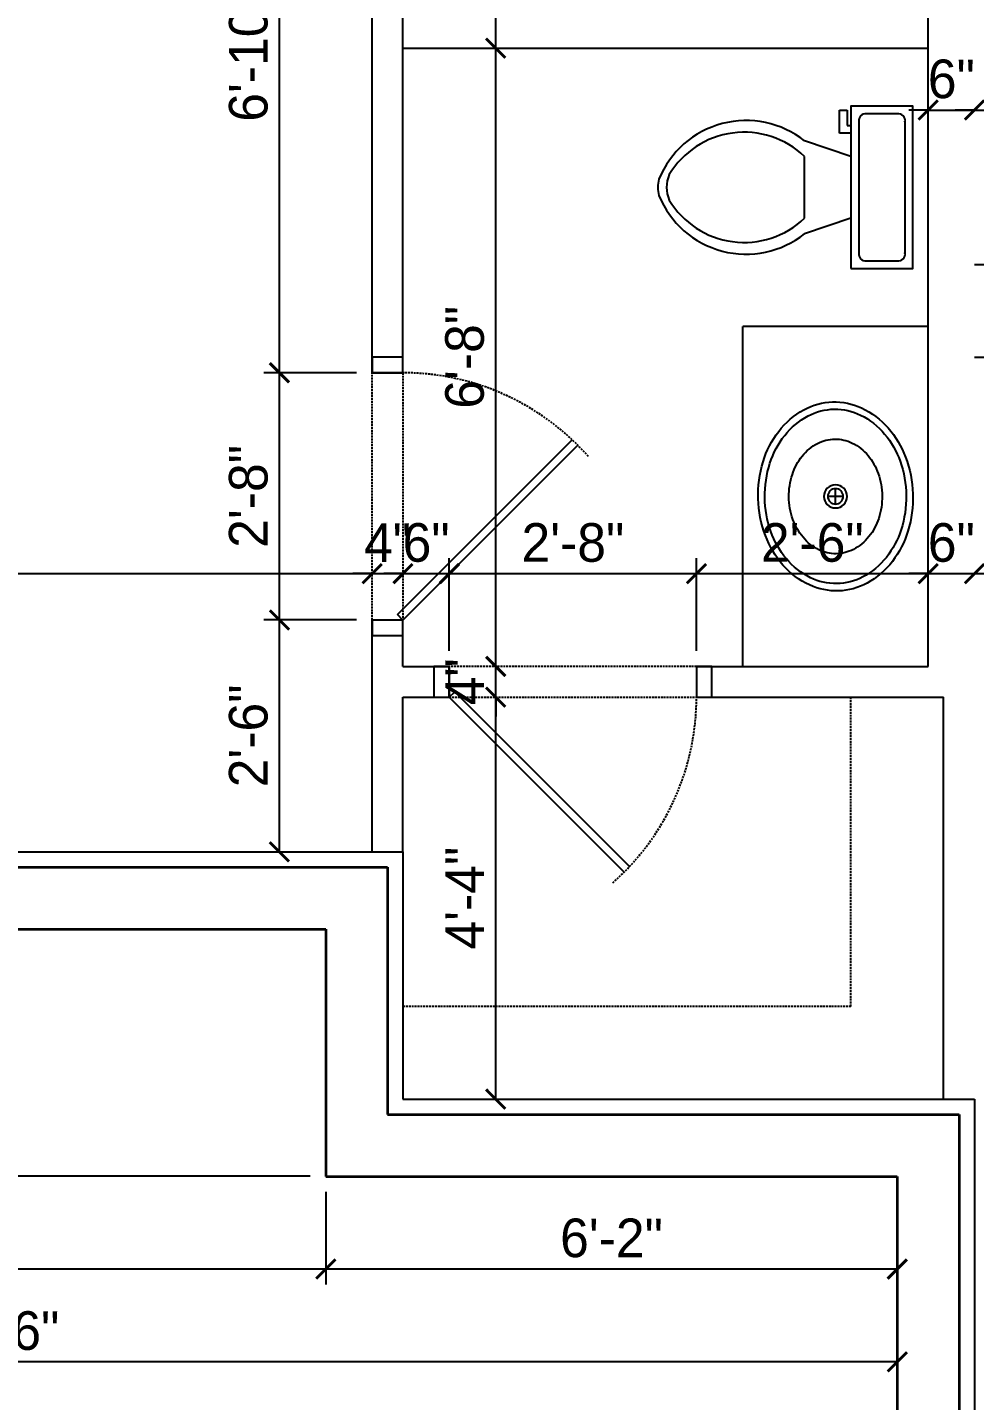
# Model space of a CAD drawing. Header units: inches. Extents: x 0 to 22102, y -19958 to 0.
# Drawn here: x 9845.8 to 9968.4, y -10112.2 to -9934.5 of the extents above; entities that cross this region are included whole.
import ezdxf

# ---------------------------------------------------------------- set-up
doc = ezdxf.new("R2010")
doc.units = ezdxf.units.IN
doc.header["$MEASUREMENT"] = 0
doc.linetypes.add('HIDDEN', pattern=[0.375, 0.25, -0.125])
for name, color, linetype in [('CABINETS', 2, 'Continuous'), ('DIM-EXT', 5, 'Continuous'), ('DIM-INT', 5, 'Continuous'), ('DOOR-INT', 2, 'Continuous'), ('HEADER-INT', 5, 'HIDDEN'), ('PLUMBING', 1, 'Continuous'), ('ROOF', 3, 'Continuous'), ('SHELVES', 1, 'HIDDEN'), ('WALL-INT', 4, 'Continuous')]:
    doc.layers.add(name, color=color, linetype=linetype)
doc.layers.add('WALL-EXT', color=6, linetype='Continuous', lineweight=35)
doc.dimstyles.new('Ideal', dxfattribs={"dimscale": 0, "dimtxt": 5, "dimasz": 2.5, "dimexe": 2, "dimexo": 2, "dimgap": 1.5, "dimtad": 1, "dimdec": 4, "dimzin": 0, "dimdsep": 46, "dimlunit": 4, "dimtxsty": 'Standard', "dimblk": 'ARCHTICK', "dimcen": 2, "dimclrt": 1, "dimazin": 0, "dimtfac": 0.75, "dimtdec": 4, "dimtix": 1, "dimtofl": 0, "dimtmove": 2, "dimatfit": 3, "dimldrblk": 'OPEN30', "dimfxl": 1, "dimtolj": 1, "dimtzin": 0, "dimarcsym": 0})

# ---------------------------------------------------------------- blocks, each defined once
blk = doc.blocks.new('Toilet - top')
for p, q in [((9.5, -8), (9.5, -4)), ((-10, -10.5), (-8, -10.5)), ((-10, -11.5), (-10, -10.5)), ((-8, -10.5), (-8, -10)), ((-7, -10), (-7, -11.5)), ((-4, -10), (-6, -16)), ((4, -10), (6, -16)), ((-7, -11.5), (-10, -11.5)), ((4, -16), (-4, -16))]:
    blk.add_line(p, q)
blk.add_lwpolyline([(10.5, -10), (10.5, -2), (-10.5, -2), (-10.5, -10)], close=True)
for points in [[(8.5, -3), (-8.5, -3)], [(-9.5, -4), (-9.5, -8)], [(-8.5, -9), (8.5, -9)]]:
    blk.add_lwpolyline(points)
for centre, radius, start, end in [((-8.62, -3.88), 0.884, 81.8699, 188.1301), ((8.62, -3.88), 0.884, 351.8699, 98.1301), ((-8.62, -8.12), 0.884, 171.8699, 278.1301), ((8.62, -8.12), 0.884, 261.8699, 8.1301), ((3.52, -23.58), 12.17, 141.4691, 247.9714), ((4.2, -23.82), 11.33, 136.3677, 238.9468), ((-3.52, -23.58), 12.17, 292.0284, 38.5307), ((-4.2, -23.82), 11.33, 301.053, 43.6321), ((0, -29.88), 4, 245.7318, 294.2682), ((0, -31), 4, 254.8605, 285.1395)]:
    blk.add_arc(centre, radius, start, end)
blk = doc.blocks.new('Sink - Oval top')
for p, q in [((-1, 0), (1, 0)), ((0, 1), (0, -1))]:
    blk.add_line(p, q)
at = {"linetype": 'Continuous'}
for points in [[(-12.23, 0.39, 0.117634), (-11.46, -3.36, 0.104469), (-8.88, -6.8, 0.090016), (-5.08, -9.07, 0.08192), (-0.32, -10.02, 0.08192), (4.49, -9.38, 0.090016), (8.42, -7.36, 0.104469), (11.22, -4.09, 0.117634), (12.23, -0.39, 0.117634), (11.46, 3.36, 0.104469), (8.88, 6.8, 0.090016), (5.08, 9.07, 0.08192), (0.32, 10.02, 0.08192), (-4.49, 9.38, 0.090016), (-8.42, 7.36, 0.104469), (-11.22, 4.09, 0.117634)], [(-11.29, 0.16, 0.118622), (-10.52, -3.25, 0.104678), (-8.07, -6.36, 0.089562), (-4.54, -8.37, 0.081185), (-0.13, -9.15, 0.081185), (4.3, -8.49, 0.089562), (7.89, -6.58, 0.104678), (10.42, -3.55, 0.118622), (11.29, -0.16, 0.118622), (10.52, 3.25, 0.104678), (8.07, 6.36, 0.089562), (4.54, 8.37, 0.081185), (0.13, 9.15, 0.081185), (-4.3, 8.49, 0.089562), (-7.89, 6.58, 0.104678), (-10.42, 3.55, 0.118622)], [(-7.42, 0.08, 0.118283), (-6.91, -2.17, 0.104607), (-5.29, -4.21, 0.089718), (-2.97, -5.53, 0.081436), (-0.07, -6.04, 0.081436), (2.84, -5.59, 0.089718), (5.2, -4.33, 0.104607), (6.86, -2.32, 0.118283), (7.42, -0.08, 0.118283), (6.91, 2.17, 0.104607), (5.29, 4.21, 0.089718), (2.97, 5.53, 0.081436), (0.07, 6.04, 0.081436), (-2.84, 5.59, 0.089718), (-5.2, 4.33, 0.104607), (-6.86, 2.32, 0.118283)]]:
    blk.add_lwpolyline(points, format="xyb", close=True, dxfattribs=at)
for radius in [1.5, 1]:
    blk.add_circle((0, 0), radius)
blk = doc.blocks.new('B-DE32R')
for p, q in [((33.29, 1.29), (10.68, 23.91)), ((34, 2), (11.37, 24.63)), ((34, 2), (33.29, 1.29))]:
    blk.add_line(p, q)
for points in [[(2, -2), (2, 2), (0, 2), (0, -2)], [(36, -2), (36, 2), (34, 2), (34, -2)]]:
    blk.add_lwpolyline(points, close=True)
at = {"linetype": 'HIDDEN'}
blk.add_arc((34, 2), 32, 131.4167, 180, dxfattribs=at)
blk = doc.blocks.new('_ArchTick')
at = {"color": 0, "linetype": 'ByBlock', "lineweight": 100, "const_width": 0.15}
blk.add_lwpolyline([(-0.5, -0.5), (0.5, 0.5)], dxfattribs=at)
blk = doc.blocks.new('*D168')
at = {"layer": 'Defpoints', "color": 0, "transparency": 16777216}
for p in [(9884.39, -10083.18), (9712.39, -10135.18), (9958.39, -10135.18)]:
    blk.add_point(p, dxfattribs=at)
at = {"layer": 'DIM-EXT', "color": 0, "lineweight": -2, "transparency": 16777216}
for p, q in [((9882.39, -10083.18), (9710.39, -10083.18)), ((9712.39, -10083.18), (9712.39, -10135.18)), ((9956.39, -10135.18), (9710.39, -10135.18))]:
    blk.add_line(p, q, dxfattribs=at)
at = {"layer": 'DIM-EXT', "color": 0, "lineweight": -2, "transparency": 16777216, "xscale": 2.5, "yscale": 2.5, "zscale": 2.5}
for p, rotation in [((9712.39, -10083.18), 90), ((9712.39, -10135.18), 270)]:
    blk.add_blockref('_ArchTick', p, dxfattribs=dict(at, rotation=rotation))
at = {"layer": 'DIM-EXT', "color": 1, "transparency": 16777216, "insert": (9708.39, -10109.18), "char_height": 5, "attachment_point": 5, "rotation": 90}
blk.add_mtext('\\A1;4\'-4"', dxfattribs=at)
blk = doc.blocks.new('_Open30')
at = {"color": 0, "linetype": 'ByBlock', "lineweight": -2}
for p, q in [((-1, 0.268), (0, 0)), ((0, 0), (-1, -0.268)), ((0, 0), (-1, 0))]:
    blk.add_line(p, q, dxfattribs=at)
blk = doc.blocks.new('*D176')
at = {"layer": 'Defpoints', "color": 0, "transparency": 16777216}
for p in [(9724.39, -10051.18), (9700.39, -10083.18), (9884.39, -10083.18)]:
    blk.add_point(p, dxfattribs=at)
at = {"layer": 'DIM-EXT', "color": 0, "lineweight": -2, "transparency": 16777216}
for p, q in [((9722.39, -10051.18), (9698.39, -10051.18)), ((9700.39, -10051.18), (9700.39, -10083.18)), ((9882.39, -10083.18), (9698.39, -10083.18))]:
    blk.add_line(p, q, dxfattribs=at)
at = {"layer": 'DIM-EXT', "color": 0, "lineweight": -2, "transparency": 16777216, "xscale": 2.5, "yscale": 2.5, "zscale": 2.5}
for p, rotation in [((9700.39, -10051.18), 90), ((9700.39, -10083.18), 270)]:
    blk.add_blockref('_ArchTick', p, dxfattribs=dict(at, rotation=rotation))
at = {"layer": 'DIM-EXT', "color": 1, "transparency": 16777216, "insert": (9696.39, -10067.18), "char_height": 5, "attachment_point": 5, "rotation": 90}
blk.add_mtext('\\A1;2\'-8"', dxfattribs=at)
blk = doc.blocks.new('*D177')
at = {"layer": 'Defpoints', "color": 0, "transparency": 16777216}
for p in [(9884.39, -10083.18), (9700.39, -10219.18), (9872.39, -10219.18)]:
    blk.add_point(p, dxfattribs=at)
at = {"layer": 'DIM-EXT', "color": 0, "lineweight": -2, "transparency": 16777216}
for p, q in [((9882.39, -10083.18), (9698.39, -10083.18)), ((9700.39, -10083.18), (9700.39, -10219.18)), ((9870.39, -10219.18), (9698.39, -10219.18))]:
    blk.add_line(p, q, dxfattribs=at)
at = {"layer": 'DIM-EXT', "color": 0, "lineweight": -2, "transparency": 16777216, "xscale": 2.5, "yscale": 2.5, "zscale": 2.5}
for p, rotation in [((9700.39, -10083.18), 90), ((9700.39, -10219.18), 270)]:
    blk.add_blockref('_ArchTick', p, dxfattribs=dict(at, rotation=rotation))
at = {"layer": 'DIM-EXT', "color": 1, "transparency": 16777216, "insert": (9696.39, -10151.18), "char_height": 5, "attachment_point": 5, "rotation": 90}
blk.add_mtext('\\A1;11\'-4"', dxfattribs=at)
blk = doc.blocks.new('*D180')
at = {"layer": 'Defpoints', "color": 0, "transparency": 16777216}
for p in [(9688.39, -9607.18), (9812.39, -9607.18), (9929.14, -10623.18)]:
    blk.add_point(p, dxfattribs=at)
at = {"layer": 'DIM-EXT', "color": 0, "lineweight": -2, "transparency": 16777216}
for p, q in [((9810.39, -9607.18), (9686.39, -9607.18)), ((9688.39, -10623.18), (9688.39, -9607.18)), ((9927.14, -10623.18), (9686.39, -10623.18))]:
    blk.add_line(p, q, dxfattribs=at)
at = {"layer": 'DIM-EXT', "color": 0, "lineweight": -2, "transparency": 16777216, "xscale": 2.5, "yscale": 2.5, "zscale": 2.5}
for p, rotation in [((9688.39, -9607.18), 90), ((9688.39, -10623.18), 270)]:
    blk.add_blockref('_ArchTick', p, dxfattribs=dict(at, rotation=rotation))
at = {"layer": 'DIM-EXT', "color": 1, "transparency": 16777216, "insert": (9684.39, -10115.18), "char_height": 5, "attachment_point": 5, "rotation": 90}
blk.add_mtext('\\A1;84\'-8"', dxfattribs=at)
blk = doc.blocks.new('*D182')
at = {"layer": 'Defpoints', "color": 0, "transparency": 16777216}
for p in [(9884.39, -10083.18), (9884.39, -10095.18), (9958.39, -10095.18)]:
    blk.add_point(p, dxfattribs=at)
at = {"layer": 'DIM-EXT', "color": 0, "lineweight": -2, "transparency": 16777216}
for p, q in [((9884.39, -10085.18), (9884.39, -10097.18)), ((9958.39, -10095.18), (9884.39, -10095.18))]:
    blk.add_line(p, q, dxfattribs=at)
at = {"layer": 'DIM-EXT', "color": 0, "lineweight": -2, "transparency": 16777216, "xscale": 2.5, "yscale": 2.5, "zscale": 2.5, "rotation": 180}
blk.add_blockref('_ArchTick', (9884.39, -10095.18), dxfattribs=at)
at = {"layer": 'DIM-EXT', "color": 0, "lineweight": -2, "transparency": 16777216, "xscale": 2.5, "yscale": 2.5, "zscale": 2.5}
blk.add_blockref('_ArchTick', (9958.39, -10095.18), dxfattribs=at)
at = {"layer": 'DIM-EXT', "color": 1, "transparency": 16777216, "insert": (9921.39, -10091.18), "char_height": 5, "attachment_point": 5}
blk.add_mtext('\\A1;6\'-2"', dxfattribs=at)
blk = doc.blocks.new('*D183')
at = {"layer": 'Defpoints', "color": 0, "transparency": 16777216}
for p in [(9724.39, -10051.18), (9884.39, -10083.18), (9724.39, -10095.18)]:
    blk.add_point(p, dxfattribs=at)
at = {"layer": 'DIM-EXT', "color": 0, "lineweight": -2, "transparency": 16777216}
for p, q in [((9724.39, -10053.18), (9724.39, -10097.18)), ((9884.39, -10085.18), (9884.39, -10097.18)), ((9884.39, -10095.18), (9724.39, -10095.18))]:
    blk.add_line(p, q, dxfattribs=at)
at = {"layer": 'DIM-EXT', "color": 0, "lineweight": -2, "transparency": 16777216, "xscale": 2.5, "yscale": 2.5, "zscale": 2.5, "rotation": 180}
blk.add_blockref('_ArchTick', (9724.39, -10095.18), dxfattribs=at)
at = {"layer": 'DIM-EXT', "color": 0, "lineweight": -2, "transparency": 16777216, "xscale": 2.5, "yscale": 2.5, "zscale": 2.5}
blk.add_blockref('_ArchTick', (9884.39, -10095.18), dxfattribs=at)
at = {"layer": 'DIM-EXT', "color": 1, "transparency": 16777216, "insert": (9804.39, -10091.18), "char_height": 5, "attachment_point": 5}
blk.add_mtext('\\A1;13\'-4"', dxfattribs=at)
blk = doc.blocks.new('*D184')
at = {"layer": 'Defpoints', "color": 0, "transparency": 16777216}
for p in [(9724.39, -10051.18), (9724.39, -10107.18), (9958.39, -10107.18)]:
    blk.add_point(p, dxfattribs=at)
at = {"layer": 'DIM-EXT', "color": 0, "lineweight": -2, "transparency": 16777216}
for p, q in [((9724.39, -10053.18), (9724.39, -10109.18)), ((9958.39, -10107.18), (9724.39, -10107.18))]:
    blk.add_line(p, q, dxfattribs=at)
at = {"layer": 'DIM-EXT', "color": 0, "lineweight": -2, "transparency": 16777216, "xscale": 2.5, "yscale": 2.5, "zscale": 2.5, "rotation": 180}
blk.add_blockref('_ArchTick', (9724.39, -10107.18), dxfattribs=at)
at = {"layer": 'DIM-EXT', "color": 0, "lineweight": -2, "transparency": 16777216, "xscale": 2.5, "yscale": 2.5, "zscale": 2.5}
blk.add_blockref('_ArchTick', (9958.39, -10107.18), dxfattribs=at)
at = {"layer": 'DIM-EXT', "color": 1, "transparency": 16777216, "insert": (9841.39, -10103.18), "char_height": 5, "attachment_point": 5}
blk.add_mtext('\\A1;19\'-6"', dxfattribs=at)
blk = doc.blocks.new('*D534')
at = {"layer": 'Defpoints', "color": 0, "transparency": 16777216}
for p in [(9962.39, -9945.18), (9968.39, -9945.18), (9968.39, -9945.18)]:
    blk.add_point(p, dxfattribs=at)
at = {"layer": 'DIM-INT', "color": 0, "lineweight": -2, "transparency": 16777216}
for p, q in [((9962.39, -9945.18), (9959.89, -9945.18)), ((9962.39, -9945.18), (9968.39, -9945.18)), ((9968.39, -9945.18), (9970.89, -9945.18))]:
    blk.add_line(p, q, dxfattribs=at)
at = {"layer": 'DIM-INT', "color": 0, "lineweight": -2, "transparency": 16777216, "xscale": 2.5, "yscale": 2.5, "zscale": 2.5}
blk.add_blockref('_ArchTick', (9962.39, -9945.18), dxfattribs=at)
at = {"layer": 'DIM-INT', "color": 0, "lineweight": -2, "transparency": 16777216, "xscale": 2.5, "yscale": 2.5, "zscale": 2.5, "rotation": 180}
blk.add_blockref('_ArchTick', (9968.39, -9945.18), dxfattribs=at)
at = {"layer": 'DIM-INT', "color": 1, "transparency": 16777216, "insert": (9965.39, -9941.18), "char_height": 5, "attachment_point": 5}
blk.add_mtext('\\A1;6"', dxfattribs=at)
blk = doc.blocks.new('*D535')
at = {"layer": 'Defpoints', "color": 0, "transparency": 16777216}
for p in [(9968.39, -9945.18), (9976.39, -9945.18), (9976.39, -9965.18)]:
    blk.add_point(p, dxfattribs=at)
at = {"layer": 'DIM-INT', "color": 0, "lineweight": -2, "transparency": 16777216}
for p, q in [((9976.39, -9963.18), (9976.39, -9943.18)), ((9968.39, -9945.18), (9965.89, -9945.18)), ((9968.39, -9945.18), (9976.39, -9945.18)), ((9976.39, -9945.18), (9978.89, -9945.18))]:
    blk.add_line(p, q, dxfattribs=at)
at = {"layer": 'DIM-INT', "color": 0, "lineweight": -2, "transparency": 16777216, "xscale": 2.5, "yscale": 2.5, "zscale": 2.5}
blk.add_blockref('_ArchTick', (9968.39, -9945.18), dxfattribs=at)
at = {"layer": 'DIM-INT', "color": 0, "lineweight": -2, "transparency": 16777216, "xscale": 2.5, "yscale": 2.5, "zscale": 2.5, "rotation": 180}
blk.add_blockref('_ArchTick', (9976.39, -9945.18), dxfattribs=at)
at = {"layer": 'DIM-INT', "color": 1, "transparency": 16777216, "insert": (9972.39, -9941.18), "char_height": 5, "attachment_point": 5}
blk.add_mtext('\\A1;8"', dxfattribs=at)
blk = doc.blocks.new('*D548')
at = {"layer": 'Defpoints', "color": 0, "transparency": 16777216}
for p in [(9734.39, -10005.18), (9890.39, -10005.18), (9890.39, -10005.18)]:
    blk.add_point(p, dxfattribs=at)
at = {"layer": 'DIM-INT', "color": 0, "lineweight": -2, "transparency": 16777216}
blk.add_line((9734.39, -10005.18), (9890.39, -10005.18), dxfattribs=at)
at = {"layer": 'DIM-INT', "color": 0, "lineweight": -2, "transparency": 16777216, "xscale": 2.5, "yscale": 2.5, "zscale": 2.5, "rotation": 180}
blk.add_blockref('_ArchTick', (9734.39, -10005.18), dxfattribs=at)
at = {"layer": 'DIM-INT', "color": 0, "lineweight": -2, "transparency": 16777216, "xscale": 2.5, "yscale": 2.5, "zscale": 2.5}
blk.add_blockref('_ArchTick', (9890.39, -10005.18), dxfattribs=at)
at = {"layer": 'DIM-INT', "color": 1, "transparency": 16777216, "insert": (9812.39, -10001.18), "char_height": 5, "attachment_point": 5}
blk.add_mtext("\\A1;13'", dxfattribs=at)
blk = doc.blocks.new('*D549')
at = {"layer": 'Defpoints', "color": 0, "transparency": 16777216}
for p in [(9890.39, -10005.18), (9894.39, -10005.18), (9894.39, -10005.18)]:
    blk.add_point(p, dxfattribs=at)
at = {"layer": 'DIM-INT', "color": 0, "lineweight": -2, "transparency": 16777216}
for p, q in [((9890.39, -10005.18), (9887.89, -10005.18)), ((9890.39, -10005.18), (9894.39, -10005.18)), ((9894.39, -10005.18), (9896.89, -10005.18))]:
    blk.add_line(p, q, dxfattribs=at)
at = {"layer": 'DIM-INT', "color": 0, "lineweight": -2, "transparency": 16777216, "xscale": 2.5, "yscale": 2.5, "zscale": 2.5}
blk.add_blockref('_ArchTick', (9890.39, -10005.18), dxfattribs=at)
at = {"layer": 'DIM-INT', "color": 0, "lineweight": -2, "transparency": 16777216, "xscale": 2.5, "yscale": 2.5, "zscale": 2.5, "rotation": 180}
blk.add_blockref('_ArchTick', (9894.39, -10005.18), dxfattribs=at)
at = {"layer": 'DIM-INT', "color": 1, "transparency": 16777216, "insert": (9892.39, -10001.18), "char_height": 5, "attachment_point": 5}
blk.add_mtext('\\A1;4"', dxfattribs=at)
blk = doc.blocks.new('*D550')
at = {"layer": 'Defpoints', "color": 0, "transparency": 16777216}
for p in [(9894.39, -10005.18), (9900.39, -10005.18), (9900.39, -10017.18)]:
    blk.add_point(p, dxfattribs=at)
at = {"layer": 'DIM-INT', "color": 0, "lineweight": -2, "transparency": 16777216}
for p, q in [((9900.39, -10015.18), (9900.39, -10003.18)), ((9894.39, -10005.18), (9891.89, -10005.18)), ((9894.39, -10005.18), (9900.39, -10005.18)), ((9900.39, -10005.18), (9902.89, -10005.18))]:
    blk.add_line(p, q, dxfattribs=at)
at = {"layer": 'DIM-INT', "color": 0, "lineweight": -2, "transparency": 16777216, "xscale": 2.5, "yscale": 2.5, "zscale": 2.5}
blk.add_blockref('_ArchTick', (9894.39, -10005.18), dxfattribs=at)
at = {"layer": 'DIM-INT', "color": 0, "lineweight": -2, "transparency": 16777216, "xscale": 2.5, "yscale": 2.5, "zscale": 2.5, "rotation": 180}
blk.add_blockref('_ArchTick', (9900.39, -10005.18), dxfattribs=at)
at = {"layer": 'DIM-INT', "color": 1, "transparency": 16777216, "insert": (9897.39, -10001.18), "char_height": 5, "attachment_point": 5}
blk.add_mtext('\\A1;6"', dxfattribs=at)
blk = doc.blocks.new('*D551')
at = {"layer": 'Defpoints', "color": 0, "transparency": 16777216}
for p in [(9932.39, -10005.18), (9900.39, -10017.18), (9932.39, -10017.18)]:
    blk.add_point(p, dxfattribs=at)
at = {"layer": 'DIM-INT', "color": 0, "lineweight": -2, "transparency": 16777216}
for p, q in [((9900.39, -10015.18), (9900.39, -10003.18)), ((9932.39, -10015.18), (9932.39, -10003.18)), ((9900.39, -10005.18), (9932.39, -10005.18))]:
    blk.add_line(p, q, dxfattribs=at)
at = {"layer": 'DIM-INT', "color": 0, "lineweight": -2, "transparency": 16777216, "xscale": 2.5, "yscale": 2.5, "zscale": 2.5, "rotation": 180}
blk.add_blockref('_ArchTick', (9900.39, -10005.18), dxfattribs=at)
at = {"layer": 'DIM-INT', "color": 0, "lineweight": -2, "transparency": 16777216, "xscale": 2.5, "yscale": 2.5, "zscale": 2.5}
blk.add_blockref('_ArchTick', (9932.39, -10005.18), dxfattribs=at)
at = {"layer": 'DIM-INT', "color": 1, "transparency": 16777216, "insert": (9916.39, -10001.18), "char_height": 5, "attachment_point": 5}
blk.add_mtext('\\A1;2\'-8"', dxfattribs=at)
blk = doc.blocks.new('*D552')
at = {"layer": 'Defpoints', "color": 0, "transparency": 16777216}
for p in [(9962.39, -10005.18), (9962.39, -10005.18), (9932.39, -10017.18)]:
    blk.add_point(p, dxfattribs=at)
at = {"layer": 'DIM-INT', "color": 0, "lineweight": -2, "transparency": 16777216}
for p, q in [((9932.39, -10015.18), (9932.39, -10003.18)), ((9932.39, -10005.18), (9962.39, -10005.18))]:
    blk.add_line(p, q, dxfattribs=at)
at = {"layer": 'DIM-INT', "color": 0, "lineweight": -2, "transparency": 16777216, "xscale": 2.5, "yscale": 2.5, "zscale": 2.5, "rotation": 180}
blk.add_blockref('_ArchTick', (9932.39, -10005.18), dxfattribs=at)
at = {"layer": 'DIM-INT', "color": 0, "lineweight": -2, "transparency": 16777216, "xscale": 2.5, "yscale": 2.5, "zscale": 2.5}
blk.add_blockref('_ArchTick', (9962.39, -10005.18), dxfattribs=at)
at = {"layer": 'DIM-INT', "color": 1, "transparency": 16777216, "insert": (9947.39, -10001.18), "char_height": 5, "attachment_point": 5}
blk.add_mtext('\\A1;2\'-6"', dxfattribs=at)
blk = doc.blocks.new('*D553')
at = {"layer": 'Defpoints', "color": 0, "transparency": 16777216}
for p in [(9962.39, -10005.18), (9968.39, -10005.18), (9968.39, -10005.18)]:
    blk.add_point(p, dxfattribs=at)
at = {"layer": 'DIM-INT', "color": 0, "lineweight": -2, "transparency": 16777216}
for p, q in [((9962.39, -10005.18), (9959.89, -10005.18)), ((9962.39, -10005.18), (9968.39, -10005.18)), ((9968.39, -10005.18), (9970.89, -10005.18))]:
    blk.add_line(p, q, dxfattribs=at)
at = {"layer": 'DIM-INT', "color": 0, "lineweight": -2, "transparency": 16777216, "xscale": 2.5, "yscale": 2.5, "zscale": 2.5}
blk.add_blockref('_ArchTick', (9962.39, -10005.18), dxfattribs=at)
at = {"layer": 'DIM-INT', "color": 0, "lineweight": -2, "transparency": 16777216, "xscale": 2.5, "yscale": 2.5, "zscale": 2.5, "rotation": 180}
blk.add_blockref('_ArchTick', (9968.39, -10005.18), dxfattribs=at)
at = {"layer": 'DIM-INT', "color": 1, "transparency": 16777216, "insert": (9965.39, -10001.18), "char_height": 5, "attachment_point": 5}
blk.add_mtext('\\A1;6"', dxfattribs=at)
blk = doc.blocks.new('*D554')
at = {"layer": 'Defpoints', "color": 0, "transparency": 16777216}
for p in [(9968.39, -10005.18), (10028.39, -10005.18), (10028.39, -10005.18)]:
    blk.add_point(p, dxfattribs=at)
at = {"layer": 'DIM-INT', "color": 0, "lineweight": -2, "transparency": 16777216}
blk.add_line((9968.39, -10005.18), (10028.39, -10005.18), dxfattribs=at)
at = {"layer": 'DIM-INT', "color": 0, "lineweight": -2, "transparency": 16777216, "xscale": 2.5, "yscale": 2.5, "zscale": 2.5, "rotation": 180}
blk.add_blockref('_ArchTick', (9968.39, -10005.18), dxfattribs=at)
at = {"layer": 'DIM-INT', "color": 0, "lineweight": -2, "transparency": 16777216, "xscale": 2.5, "yscale": 2.5, "zscale": 2.5}
blk.add_blockref('_ArchTick', (10028.39, -10005.18), dxfattribs=at)
at = {"layer": 'DIM-INT', "color": 1, "transparency": 16777216, "insert": (9998.39, -10001.18), "char_height": 5, "attachment_point": 5}
blk.add_mtext("\\A1;5'", dxfattribs=at)
blk = doc.blocks.new('*D609')
at = {"layer": 'Defpoints', "color": 0, "transparency": 16777216}
for p in [(9878.39, -10011.18), (9890.39, -10011.18), (9878.39, -10041.18)]:
    blk.add_point(p, dxfattribs=at)
at = {"layer": 'DIM-INT', "color": 0, "lineweight": -2, "transparency": 16777216}
for p, q in [((9888.39, -10011.18), (9876.39, -10011.18)), ((9878.39, -10041.18), (9878.39, -10011.18))]:
    blk.add_line(p, q, dxfattribs=at)
at = {"layer": 'DIM-INT', "color": 0, "lineweight": -2, "transparency": 16777216, "xscale": 2.5, "yscale": 2.5, "zscale": 2.5}
for p, rotation in [((9878.39, -10011.18), 90), ((9878.39, -10041.18), 270)]:
    blk.add_blockref('_ArchTick', p, dxfattribs=dict(at, rotation=rotation))
at = {"layer": 'DIM-INT', "color": 1, "transparency": 16777216, "insert": (9874.39, -10026.18), "char_height": 5, "attachment_point": 5, "rotation": 90}
blk.add_mtext('\\A1;2\'-6"', dxfattribs=at)
blk = doc.blocks.new('*D610')
at = {"layer": 'Defpoints', "color": 0, "transparency": 16777216}
for p in [(9878.39, -9979.18), (9890.39, -9979.18), (9890.39, -10011.18)]:
    blk.add_point(p, dxfattribs=at)
at = {"layer": 'DIM-INT', "color": 0, "lineweight": -2, "transparency": 16777216}
for p, q in [((9888.39, -9979.18), (9876.39, -9979.18)), ((9878.39, -10011.18), (9878.39, -9979.18)), ((9888.39, -10011.18), (9876.39, -10011.18))]:
    blk.add_line(p, q, dxfattribs=at)
at = {"layer": 'DIM-INT', "color": 0, "lineweight": -2, "transparency": 16777216, "xscale": 2.5, "yscale": 2.5, "zscale": 2.5}
for p, rotation in [((9878.39, -9979.18), 90), ((9878.39, -10011.18), 270)]:
    blk.add_blockref('_ArchTick', p, dxfattribs=dict(at, rotation=rotation))
at = {"layer": 'DIM-INT', "color": 1, "transparency": 16777216, "insert": (9874.39, -9995.18), "char_height": 5, "attachment_point": 5, "rotation": 90}
blk.add_mtext('\\A1;2\'-8"', dxfattribs=at)
blk = doc.blocks.new('*D611')
at = {"layer": 'Defpoints', "color": 0, "transparency": 16777216}
for p in [(9878.39, -9897.18), (9878.39, -9897.18), (9890.39, -9979.18)]:
    blk.add_point(p, dxfattribs=at)
at = {"layer": 'DIM-INT', "color": 0, "lineweight": -2, "transparency": 16777216}
for p, q in [((9878.39, -9979.18), (9878.39, -9897.18)), ((9888.39, -9979.18), (9876.39, -9979.18))]:
    blk.add_line(p, q, dxfattribs=at)
at = {"layer": 'DIM-INT', "color": 0, "lineweight": -2, "transparency": 16777216, "xscale": 2.5, "yscale": 2.5, "zscale": 2.5}
for p, rotation in [((9878.39, -9897.18), 90), ((9878.39, -9979.18), 270)]:
    blk.add_blockref('_ArchTick', p, dxfattribs=dict(at, rotation=rotation))
at = {"layer": 'DIM-INT', "color": 1, "transparency": 16777216, "insert": (9874.39, -9938.18), "char_height": 5, "attachment_point": 5, "rotation": 90}
blk.add_mtext('\\A1;6\'-10"', dxfattribs=at)
blk = doc.blocks.new('*D614')
at = {"layer": 'Defpoints', "color": 0, "transparency": 16777216}
for p in [(9906.39, -10021.18), (9906.39, -10021.18), (9906.39, -10073.18)]:
    blk.add_point(p, dxfattribs=at)
at = {"layer": 'DIM-INT', "color": 0, "lineweight": -2, "transparency": 16777216}
blk.add_line((9906.39, -10073.18), (9906.39, -10021.18), dxfattribs=at)
at = {"layer": 'DIM-INT', "color": 0, "lineweight": -2, "transparency": 16777216, "xscale": 2.5, "yscale": 2.5, "zscale": 2.5}
for p, rotation in [((9906.39, -10021.18), 90), ((9906.39, -10073.18), 270)]:
    blk.add_blockref('_ArchTick', p, dxfattribs=dict(at, rotation=rotation))
at = {"layer": 'DIM-INT', "color": 1, "transparency": 16777216, "insert": (9902.39, -10047.18), "char_height": 5, "attachment_point": 5, "rotation": 90}
blk.add_mtext('\\A1;4\'-4"', dxfattribs=at)
blk = doc.blocks.new('*D615')
at = {"layer": 'Defpoints', "color": 0, "transparency": 16777216}
for p in [(9906.39, -10017.18), (9906.39, -10017.18), (9906.39, -10021.18)]:
    blk.add_point(p, dxfattribs=at)
at = {"layer": 'DIM-INT', "color": 0, "lineweight": -2, "transparency": 16777216}
for p, q in [((9906.39, -10017.18), (9906.39, -10014.68)), ((9906.39, -10021.18), (9906.39, -10017.18)), ((9906.39, -10021.18), (9906.39, -10023.68))]:
    blk.add_line(p, q, dxfattribs=at)
at = {"layer": 'DIM-INT', "color": 0, "lineweight": -2, "transparency": 16777216, "xscale": 2.5, "yscale": 2.5, "zscale": 2.5}
for p, rotation in [((9906.39, -10017.18), 270), ((9906.39, -10021.18), 90)]:
    blk.add_blockref('_ArchTick', p, dxfattribs=dict(at, rotation=rotation))
at = {"layer": 'DIM-INT', "color": 1, "transparency": 16777216, "insert": (9902.39, -10019.18), "char_height": 5, "attachment_point": 5, "rotation": 90}
blk.add_mtext('\\A1;4"', dxfattribs=at)
blk = doc.blocks.new('*D616')
at = {"layer": 'Defpoints', "color": 0, "transparency": 16777216}
for p in [(9906.39, -9937.18), (9906.39, -9937.18), (9906.39, -10017.18)]:
    blk.add_point(p, dxfattribs=at)
at = {"layer": 'DIM-INT', "color": 0, "lineweight": -2, "transparency": 16777216}
blk.add_line((9906.39, -10017.18), (9906.39, -9937.18), dxfattribs=at)
at = {"layer": 'DIM-INT', "color": 0, "lineweight": -2, "transparency": 16777216, "xscale": 2.5, "yscale": 2.5, "zscale": 2.5}
for p, rotation in [((9906.39, -9937.18), 90), ((9906.39, -10017.18), 270)]:
    blk.add_blockref('_ArchTick', p, dxfattribs=dict(at, rotation=rotation))
at = {"layer": 'DIM-INT', "color": 1, "transparency": 16777216, "insert": (9902.39, -9977.18), "char_height": 5, "attachment_point": 5, "rotation": 90}
blk.add_mtext('\\A1;6\'-8"', dxfattribs=at)
blk = doc.blocks.new('*D617')
at = {"layer": 'Defpoints', "color": 0, "transparency": 16777216}
for p in [(9906.39, -9897.18), (9906.39, -9897.18), (9906.39, -9937.18)]:
    blk.add_point(p, dxfattribs=at)
at = {"layer": 'DIM-INT', "color": 0, "lineweight": -2, "transparency": 16777216}
blk.add_line((9906.39, -9937.18), (9906.39, -9897.18), dxfattribs=at)
at = {"layer": 'DIM-INT', "color": 0, "lineweight": -2, "transparency": 16777216, "xscale": 2.5, "yscale": 2.5, "zscale": 2.5}
for p, rotation in [((9906.39, -9897.18), 90), ((9906.39, -9937.18), 270)]:
    blk.add_blockref('_ArchTick', p, dxfattribs=dict(at, rotation=rotation))
at = {"layer": 'DIM-INT', "color": 1, "transparency": 16777216, "insert": (9902.39, -9917.18), "char_height": 5, "attachment_point": 5, "rotation": 90}
blk.add_mtext('\\A1;3\'-4"', dxfattribs=at)

msp = doc.modelspace()

# ---------------------------------------------------------------- linework, layer by layer
at = {"layer": 'CABINETS'}
for p in [(9962.39078, -9973.18476), (9938.39078, -10017.18476)]:
    msp.add_line(p, (9938.39078, -9973.18476), dxfattribs=at)
at = {"layer": 'HEADER-INT'}
for p, q in [((9890.39078, -10011.18476), (9890.39078, -9979.18476)), ((9894.39078, -9979.18476), (9894.39078, -10011.18476)), ((9932.39078, -10017.18476), (9900.39078, -10017.18476)), ((9900.39078, -10021.18476), (9932.39078, -10021.18476))]:
    msp.add_line(p, q, dxfattribs=at)
at = {"layer": 'PLUMBING'}
msp.add_line((9894.39078, -9937.18476), (9962.39078, -9937.18476), dxfattribs=at)
at = {"layer": 'ROOF'}
for p, q in [((9734.39078, -10041.18476), (9894.39078, -10041.18476)), ((9894.39078, -10041.18476), (9894.39078, -10073.18476)), ((9894.39078, -10073.18476), (9968.39078, -10073.18476)), ((9968.39078, -10073.18476), (9968.39078, -10119.43476))]:
    msp.add_line(p, q, dxfattribs=at)
at = {"layer": 'SHELVES'}
for q in [(9952.39078, -10021.18476), (9894.39078, -10061.18476)]:
    msp.add_line((9952.39078, -10061.18476), q, dxfattribs=at)
at = {"layer": 'WALL-EXT'}
for p, q in [((9732.39078, -10043.18476), (9892.39078, -10043.18476)), ((9892.39078, -10043.18476), (9892.39078, -10075.18476)), ((9724.39078, -10051.18476), (9884.39078, -10051.18476)), ((9884.39078, -10051.18476), (9884.39078, -10083.18476)), ((9892.39078, -10075.18476), (9966.39078, -10075.18476)), ((9966.39078, -10075.18476), (9966.39078, -10119.43476)), ((9884.39078, -10083.18476), (9958.39078, -10083.18476)), ((9958.39078, -10083.18476), (9958.39078, -10119.43476))]:
    msp.add_line(p, q, dxfattribs=at)
at = {"layer": 'WALL-INT'}
for p, q in [((9890.39078, -9979.18476), (9890.39078, -9897.18476)), ((9894.39078, -9979.18476), (9894.39078, -9897.18476)), ((9962.39078, -10017.18476), (9962.39078, -9897.18476)), ((9968.39078, -9965.18476), (9976.39078, -9965.18476)), ((9968.39078, -9977.18476), (9976.39078, -9977.18476)), ((9894.39078, -9979.18476), (9890.39078, -9979.18476)), ((9890.39078, -10041.18476), (9890.39078, -10011.18476)), ((9894.39078, -10011.18476), (9890.39078, -10011.18476)), ((9894.39078, -10017.18476), (9894.39078, -10011.18476)), ((9894.39078, -10017.18476), (9900.39078, -10017.18476)), ((9900.39078, -10017.18476), (9900.39078, -10021.18476)), ((9932.39078, -10017.18476), (9962.39078, -10017.18476)), ((9932.39078, -10017.18476), (9932.39078, -10021.18476)), ((9894.39078, -10041.18476), (9894.39078, -10021.18476)), ((9894.39078, -10021.18476), (9900.39078, -10021.18476)), ((9932.39078, -10021.18476), (9964.39078, -10021.18476)), ((9964.39078, -10073.18476), (9964.39078, -10021.18476))]:
    msp.add_line(p, q, dxfattribs=at)

# ---------------------------------------------------------------- block references
at = {"layer": 'DOOR-INT'}
for p, rotation in [((9892.39078, -9977.18476), 269.9999999999978), ((9934.39078, -10019.18476), 180)]:
    msp.add_blockref('B-DE32R', p, dxfattribs=dict(at, rotation=rotation))
at = {"layer": 'PLUMBING', "rotation": 269.9999999999978}
msp.add_blockref('Toilet - top', (9962.39078, -9955.18476), dxfattribs=at)
at = {"layer": 'PLUMBING', "xscale": -1, "rotation": 269.9999999999978}
msp.add_blockref('Sink - Oval top', (9950.39078, -9995.18476), dxfattribs=at)

# ---------------------------------------------------------------- dimensions: what is measured, and where the dimension line sits
at = {"layer": 'DIM-EXT'}
for base, p1, p2, angle, picture, middle in [((9688.39078, -9607.18476), (9929.14078, -10623.18476), (9812.39078, -9607.18476), 90, '*D180', (9684.39078, -10115.18476)), ((9700.39078, -10083.18476), (9724.39078, -10051.18476), (9884.39078, -10083.18476), 90, '*D176', (9696.39078, -10067.18476)), ((9724.39078, -10095.18476), (9884.39078, -10083.18476), (9724.39078, -10051.18476), 180, '*D183', (9804.39078, -10091.18476)), ((9724.39078, -10107.18476), (9958.39078, -10107.18476), (9724.39078, -10051.18476), 180, '*D184', (9841.39078, -10103.18476)), ((9700.39078, -10219.18476), (9884.39078, -10083.18476), (9872.39078, -10219.18476), 90, '*D177', (9696.39078, -10151.18476)), ((9712.39078, -10135.18476), (9884.39078, -10083.18476), (9958.39078, -10135.18476), 90, '*D168', (9708.39078, -10109.18476)), ((9884.39078, -10095.18476), (9958.39078, -10095.18476), (9884.39078, -10083.18476), 180, '*D182', (9921.39078, -10091.18476))]:
    dim = msp.add_linear_dim(base=base, p1=p1, p2=p2, angle=angle, dimstyle='Ideal', override={"dimscale": 1, "dimtofl": 1, "dimfxl": 0.125}, dxfattribs=at)
    dim.commit()
    dim.dimension.update_dxf_attribs({"geometry": picture, "text_midpoint": middle})
at = {"layer": 'DIM-INT'}
for base, p1, p2, angle, picture, middle in [((9878.39078, -9897.18476), (9890.39078, -9979.18476), (9878.39078, -9897.18476), 90, '*D611', (9874.39078, -9938.18476)), ((9906.39078, -9897.18476), (9906.39078, -9937.18476), (9906.39078, -9897.18476), 90, '*D617', (9902.39078, -9917.18476)), ((9906.39078, -9937.18476), (9906.39078, -10017.18476), (9906.39078, -9937.18476), 90, '*D616', (9902.39078, -9977.18476)), ((9968.39078, -9945.18476), (9962.39078, -9945.18476), (9968.39078, -9945.18476), 180, '*D534', (9965.39078, -9941.18476)), ((9976.39078, -9945.18476), (9968.39078, -9945.18476), (9976.39078, -9965.18476), 180, '*D535', (9972.39078, -9941.18476)), ((9878.39078, -9979.18476), (9890.39078, -10011.18476), (9890.39078, -9979.18476), 90, '*D610', (9874.39078, -9995.18476)), ((9890.39078, -10005.18476), (9734.39078, -10005.18476), (9890.39078, -10005.18476), 180, '*D548', (9812.39078, -10001.18476)), ((9894.39078, -10005.18476), (9890.39078, -10005.18476), (9894.39078, -10005.18476), 180, '*D549', (9892.39078, -10001.18476)), ((9900.39078, -10005.18476), (9894.39078, -10005.18476), (9900.39078, -10017.18476), 180, '*D550', (9897.39078, -10001.18476)), ((9932.39078, -10005.18476), (9900.39078, -10017.18476), (9932.39078, -10017.18476), 180, '*D551', (9916.39078, -10001.18476)), ((9962.39078, -10005.18476), (9932.39078, -10017.18476), (9962.39078, -10005.18476), 180, '*D552', (9947.39078, -10001.18476)), ((9968.39078, -10005.18476), (9962.39078, -10005.18476), (9968.39078, -10005.18476), 180, '*D553', (9965.39078, -10001.18476)), ((10028.39078, -10005.18476), (9968.39078, -10005.18476), (10028.39078, -10005.18476), 180, '*D554', (9998.39078, -10001.18476)), ((9878.39078, -10011.18476), (9878.39078, -10041.18476), (9890.39078, -10011.18476), 90, '*D609', (9874.39078, -10026.18476)), ((9906.39078, -10017.18476), (9906.39078, -10021.18476), (9906.39078, -10017.18476), 90, '*D615', (9902.39078, -10019.18476)), ((9906.39078, -10021.18476), (9906.39078, -10073.18476), (9906.39078, -10021.18476), 90, '*D614', (9902.39078, -10047.18476))]:
    dim = msp.add_linear_dim(base=base, p1=p1, p2=p2, angle=angle, dimstyle='Ideal', override={"dimscale": 1, "dimtad": 3, "dimtofl": 1, "dimfxl": 0.125}, dxfattribs=at)
    dim.commit()
    dim.dimension.update_dxf_attribs({"geometry": picture, "text_midpoint": middle})

doc.saveas('drawing.dxf')
